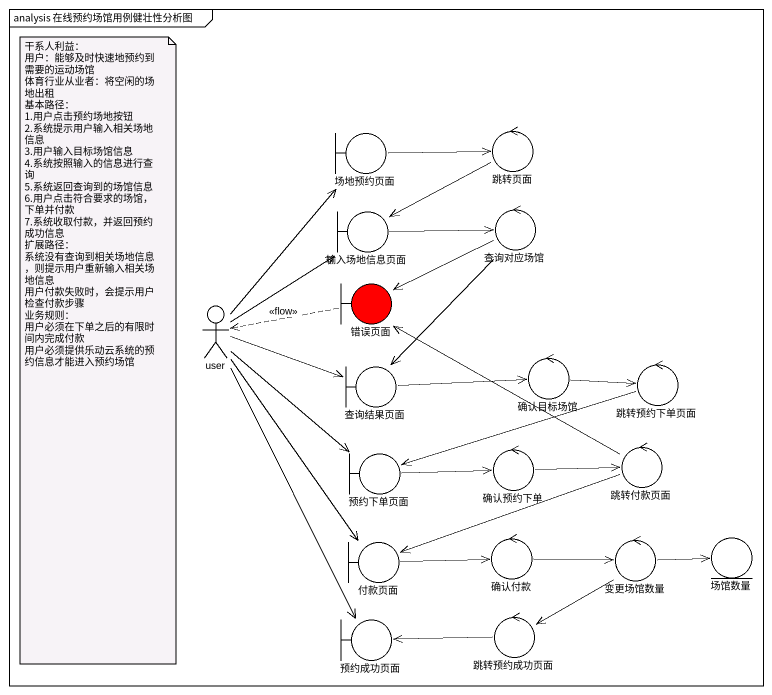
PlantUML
@startuml
mainframe analysis 在线预约场馆用例健壮性分析图
control 跳转页面
boundary 场地预约页面
boundary 输入场地信息页面
control 查询对应场馆
boundary 错误页面 #FF0000
actor user
boundary 查询结果页面
control 确认目标场馆
control 跳转预约下单页面
boundary 预约下单页面
control 确认预约下单
control 跳转付款页面
boundary 付款页面
control 确认付款
control 变更场馆数量
entity 场馆数量
boundary 预约成功页面
control 跳转预约成功页面
跳转页面 -left-> 输入场地信息页面
场地预约页面 -right-> 跳转页面
输入场地信息页面 -right-> 查询对应场馆
查询对应场馆 -left-> 错误页面
查询对应场馆 --> 查询结果页面
错误页面 .left.> user : <<flow>>
user -up-> 场地预约页面
user -up-> 输入场地信息页面
user -right-> 查询结果页面
user --> 预约下单页面
user --> 付款页面
user --> 预约成功页面
查询结果页面 -right-> 确认目标场馆
确认目标场馆 -right-> 跳转预约下单页面
跳转预约下单页面 -left-> 预约下单页面
预约下单页面 -right-> 确认预约下单
确认预约下单 -right-> 跳转付款页面
跳转付款页面 -up-> 错误页面
跳转付款页面 -left-> 付款页面
付款页面 -right-> 确认付款
确认付款 -right-> 变更场馆数量
变更场馆数量 -right-> 场馆数量
变更场馆数量 --> 跳转预约成功页面
跳转预约成功页面 -left-> 预约成功页面
note as N1
  干系人利益：
  用户：能够及时快速地预约到需要的运动场馆
  体育行业从业者：将空闲的场地出租
  基本路径：
  1.用户点击预约场地按钮
  2.系统提示用户输入相关场地信息
  3.用户输入目标场馆信息
  4.系统按照输入的信息进行查询
  5.系统返回查询到的场馆信息
  6.用户点击符合要求的场馆，下单并付款
  7.系统收取付款，并返回预约成功信息
  扩展路径：
  系统没有查询到相关场地信息，则提示用户重新输入相关场地信息
  用户付款失败时，会提示用户检查付款步骤
  业务规则：
  用户必须在下单之后的有限时间内完成付款
  用户必须提供乐动云系统的预约信息才能进入预约场馆
end note
@enduml
